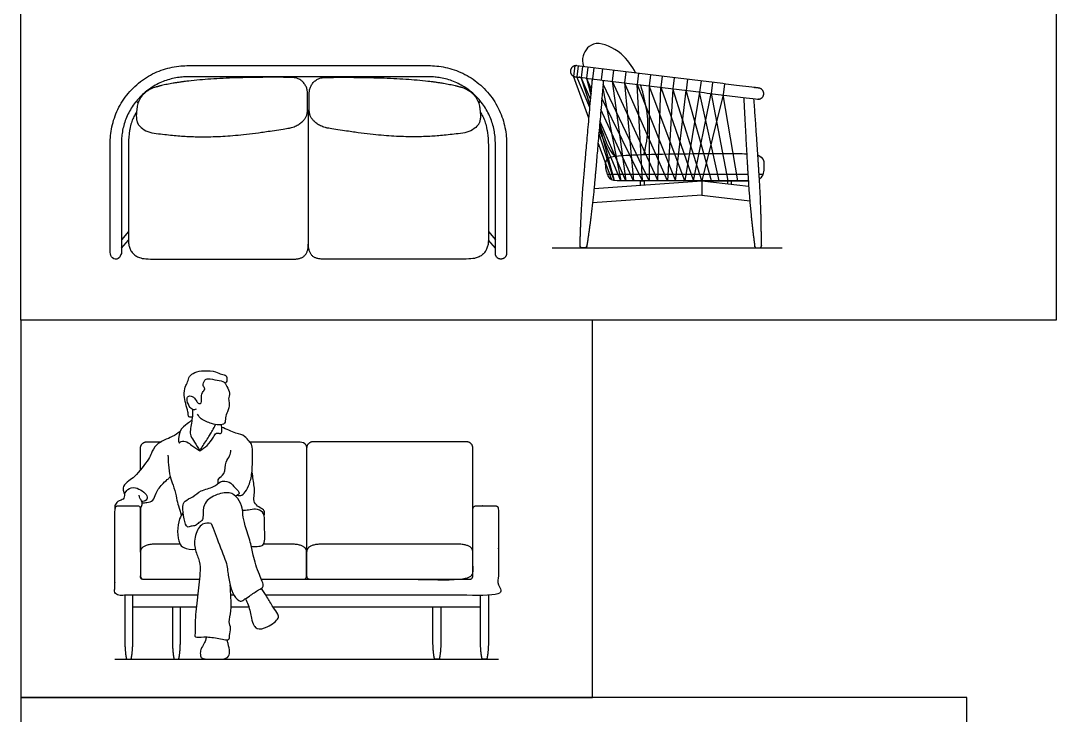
# Model space of a CAD drawing. Header units: metres. Extents: x 0 to 74.2, y -1.2 to 25.5.
# Drawn here: x 8.048 to 12.163, y 6.14 to 8.899 of the extents above; entities that cross this region are included whole.
import ezdxf

# ---------------------------------------------------------------- set-up
doc = ezdxf.new("R2010")
doc.units = ezdxf.units.M
doc.header["$MEASUREMENT"] = 0
for name, color, linetype, true_color in [('AG-DETAIL', 7, 'Continuous', 0x66ffff), ('AG-DETAILS', 7, 'Continuous', 0x66ffff), ('AG-DIAGRAM', 7, 'Continuous', 0xfecc66), ('AG-FURNITURE', 7, 'Continuous', 0x66ccff), ('AG-PEOPLE', 7, 'Continuous', 0xfc6666), ('X-VPRT', 6, 'Continuous', 0xff00ff)]:
    doc.layers.add(name, color=color, linetype=linetype, true_color=true_color)

msp = doc.modelspace()

# ---------------------------------------------------------------- linework, layer by layer
at = {"layer": 'AG-DETAIL'}
for points in [[(8.6505, 6.5692), (8.6505, 6.4779), (8.6505, 6.4417), (8.6505, 6.391), (8.6572, 6.3629), (8.6664, 6.3629), (8.6756, 6.3629), (8.6823, 6.391), (8.6823, 6.4417), (8.6823, 6.4779), (8.6823, 6.5692)], [(9.7173, 6.5692), (9.7173, 6.4779), (9.7173, 6.4417), (9.7173, 6.391), (9.7106, 6.3629), (9.7014, 6.3629), (9.6922, 6.3629), (9.6856, 6.391), (9.6856, 6.4417), (9.6856, 6.4779), (9.6856, 6.5692)]]:
    msp.add_open_spline(points, degree=2, knots=[0.336931, 0.336931, 0.336931, 0.574644, 0.574644, 0.86492, 0.86492, 0.925265, 0.925265, 1.215541, 1.215541, 1.453255, 1.453255, 1.453255], dxfattribs=at)
at = {"layer": 'AG-DETAILS'}
for p, q in [((10.3057, 8.5119), (10.2446, 8.6783)), ((10.3157, 8.6272), (10.2957, 8.6708)), ((10.3959, 8.2666), (10.3418, 8.4137))]:
    msp.add_line(p, q, dxfattribs=at)
for points in [[(10.2497, 8.72), (10.2446, 8.6783)], [(10.263, 8.7196), (10.2576, 8.6755)], [(10.2801, 8.7175), (10.2747, 8.6734)], [(10.3011, 8.7149), (10.2957, 8.6708)], [(10.325, 8.712), (10.3195, 8.6678)], [(10.3595, 8.7077), (10.3541, 8.6636)], [(10.4037, 8.7023), (10.3983, 8.6582)], [(10.4521, 8.6963), (10.4467, 8.6522)], [(10.5022, 8.6901), (10.4968, 8.646)], [(10.5502, 8.6842), (10.5448, 8.6401)], [(10.3093, 8.5536), (10.2576, 8.6755)], [(10.3101, 8.5629), (10.2747, 8.6734)], [(10.3122, 8.5868), (10.2747, 8.6734)], [(10.2957, 8.6708), (10.3137, 8.6042)], [(10.3207, 8.6655), (10.3195, 8.6678)], [(10.8386, 8.604), (10.7536, 8.2633), (10.6391, 8.6285), (10.6172, 8.2633), (10.4467, 8.6522), (10.4832, 8.2633), (10.3533, 8.5456)], [(10.8235, 8.2633), (10.7455, 8.6154), (10.6868, 8.2633), (10.5448, 8.6401), (10.5448, 8.2633), (10.3621, 8.6468)], [(10.3983, 8.6582), (10.5788, 8.2633)], [(10.3983, 8.6582), (10.4525, 8.2633)], [(10.5182, 8.2633), (10.4968, 8.646), (10.6491, 8.2633), (10.6919, 8.622)], [(10.5969, 8.6785), (10.5914, 8.6344)], [(10.6446, 8.6726), (10.6391, 8.6285)], [(10.6973, 8.6661), (10.6919, 8.622)], [(10.751, 8.6595), (10.7455, 8.6154)], [(10.7961, 8.654), (10.7907, 8.6099)], [(10.8441, 8.6481), (10.8386, 8.604)], [(10.3606, 8.6302), (10.4327, 8.2633)], [(10.5788, 8.2633), (10.5914, 8.6344), (10.7206, 8.2633), (10.7907, 8.6099), (10.8581, 8.2633)], [(10.7928, 8.2633), (10.6919, 8.622)], [(10.8969, 8.2633), (10.8386, 8.604)], [(10.5182, 8.2633), (10.3572, 8.5911)], [(10.3475, 8.4796), (10.406, 8.2641)], [(10.4525, 8.2633), (10.3494, 8.5011)], [(10.406, 8.2641), (10.3453, 8.4534)], [(10.4327, 8.2633), (10.3464, 8.4664)]]:
    msp.add_lwpolyline(points, dxfattribs=at)
at = {"layer": 'AG-DIAGRAM'}
for points in [[(10.1591, 7.9966), (11.0735, 7.9966)], [(8.4219, 6.3629), (9.9459, 6.3629)]]:
    msp.add_lwpolyline(points, dxfattribs=at)
at = {"layer": 'AG-FURNITURE'}
for p, q in [((10.9372, 8.2887), (10.3796, 8.2887)), ((10.9976, 8.2887), (10.9817, 8.2887)), ((10.7536, 8.2061), (10.32, 8.1755)), ((8.5235, 6.7883), (8.5235, 6.9622))]:
    msp.add_line(p, q, dxfattribs=at)
for points in [[(8.5138, 8.5713), (8.507, 8.5792)], [(8.5219, 8.596), (8.5245, 8.593)], [(9.8596, 8.596), (9.857, 8.593)], [(9.8677, 8.5713), (9.8745, 8.5792)], [(10.326, 8.2328), (10.7536, 8.2633), (10.9388, 8.2633)], [(10.5111, 8.246), (10.5111, 8.2633), (10.5254, 8.2633), (10.5254, 8.247)], [(10.7536, 8.2633), (10.9402, 8.2411)], [(10.7536, 8.2633), (10.7536, 8.2061)], [(10.8581, 8.2509), (10.8581, 8.2633)], [(10.8707, 8.2633), (10.8707, 8.2494)], [(10.7536, 8.2061), (10.9447, 8.1835)], [(8.4755, 8.0612), (8.4478, 8.029)], [(8.4478, 7.9949), (8.4755, 8.0272)], [(9.906, 8.0612), (9.9337, 8.029)], [(9.9337, 7.9949), (9.906, 8.0272)], [(8.7453, 6.5692), (8.4932, 6.5692)], [(8.9544, 6.5692), (8.8839, 6.5692)], [(9.8746, 6.5692), (9.0506, 6.5692)]]:
    msp.add_lwpolyline(points, dxfattribs=at)
for points, degree, knots in [([(10.4912, 8.6915), (10.4779, 8.7175), (10.4387, 8.7756), (10.3231, 8.829), (10.2775, 8.7655), (10.2797, 8.7328), (10.2833, 8.7171)], 3, [0.847768, 0.847768, 0.847768, 0.847768, 1.202794, 1.603725, 2.004657, 2.261847, 2.261847, 2.261847, 2.261847]), ([(10.5237, 8.3674), (10.5515, 8.4684), (10.5303, 8.5725), (10.5166, 8.6268), (10.5108, 8.6443)], 3, [0, 0, 0, 0, 0.4009313, 0.63022, 0.63022, 0.63022, 0.63022]), ([(8.5078, 8.5354), (8.4755, 8.4898), (8.4755, 8.3975), (8.4755, 8.2661), (8.4755, 8.0298), (8.4755, 7.9521), (8.5616, 7.9521), (8.848, 7.9521), (9.1343, 7.9521), (9.1908, 7.9521), (9.1908, 8.0109), (9.1908, 8.2661), (9.1908, 8.5213), (9.1908, 8.5364), (9.187, 8.5477)], 2, [2.522191, 2.522191, 2.522191, 2.794009, 2.794009, 4.344282, 4.344282, 4.881698, 4.881698, 6.760634, 6.760634, 7.138291, 7.138291, 8.812852, 8.812852, 8.910521, 8.910521, 8.910521]), ([(9.8737, 8.5354), (9.906, 8.4898), (9.906, 8.3975), (9.906, 8.2661), (9.906, 8.0298), (9.906, 7.9521), (9.8199, 7.9521), (9.5335, 7.9521), (9.2472, 7.9521), (9.1908, 7.9521), (9.1908, 8.0109), (9.1908, 8.2661), (9.1908, 8.5213), (9.1908, 8.5364), (9.1945, 8.5477)], 2, [2.522191, 2.522191, 2.522191, 2.794009, 2.794009, 4.344282, 4.344282, 4.881698, 4.881698, 6.760634, 6.760634, 7.138291, 7.138291, 8.812852, 8.812852, 8.910521, 8.910521, 8.910521]), ([(10.9388, 8.2633), (10.7661, 8.2633), (10.6021, 8.2633), (10.4381, 8.2633), (10.406, 8.2633), (10.3878, 8.2633), (10.3704, 8.3111), (10.3696, 8.3571), (10.4078, 8.3611), (10.4488, 8.3646), (10.4861, 8.366), (10.5319, 8.3678), (10.6802, 8.3712), (10.8499, 8.3712), (10.9109, 8.3712), (10.9321, 8.3706)], 3, [12.853257, 12.853257, 12.853257, 12.853257, 14.499227, 14.499227, 14.499227, 14.700581, 14.901935, 15.103289, 15.103289, 15.103289, 15.369845, 15.369845, 15.596722, 15.823599, 16.026167, 16.026167, 16.026167, 16.026167]), ([(8.4615, 6.6169), (8.4615, 6.5293), (8.4615, 6.4417), (8.4615, 6.391), (8.4681, 6.3629), (8.4773, 6.3629), (8.4865, 6.3629), (8.4932, 6.391), (8.4932, 6.4417), (8.4932, 6.5293), (8.4932, 6.6169)], 2, [0, 0, 0, 0.574644, 0.574644, 0.86492, 0.86492, 0.925265, 0.925265, 1.215541, 1.215541, 1.790185, 1.790185, 1.790185]), ([(9.9063, 6.6169), (9.9063, 6.5293), (9.9063, 6.4417), (9.9063, 6.391), (9.8997, 6.3629), (9.8905, 6.3629), (9.8813, 6.3629), (9.8746, 6.391), (9.8746, 6.4417), (9.8746, 6.5293), (9.8746, 6.6169)], 2, [0, 0, 0, 0.574644, 0.574644, 0.86492, 0.86492, 0.925265, 0.925265, 1.215541, 1.215541, 1.790185, 1.790185, 1.790185])]:
    msp.add_open_spline(points, degree=degree, knots=knots, dxfattribs=at)
for points, weights, knots in [([(9.9782, 7.9744), (9.9782, 8.1825), (9.9782, 8.4129), (9.9782, 8.7205), (9.6706, 8.7205), (9.4307, 8.7205), (9.1908, 8.7205), (8.9508, 8.7205), (8.7109, 8.7205), (8.4034, 8.7205), (8.4034, 8.4129), (8.4034, 8.1825), (8.4034, 7.9744), (8.4034, 7.9521), (8.4256, 7.9521), (8.4478, 7.9521), (8.4478, 7.9744), (8.4478, 8.1825), (8.4478, 8.4129), (8.4478, 8.676), (8.7109, 8.676), (9.1908, 8.676), (9.6706, 8.676), (9.9337, 8.676), (9.9337, 8.4129), (9.9337, 8.1825), (9.9337, 7.9744), (9.9337, 7.9521), (9.9559, 7.9521), (9.9782, 7.9521), (9.9782, 7.9744)], [1, 1, 1, 0.707106781187, 1, 1, 1, 1, 1, 0.707106781187, 1, 1, 1, 0.707106781187, 1, 0.707106781187, 1, 1, 1, 0.707106781187, 1, 1, 1, 0.707106781187, 1, 1, 1, 0.707106781187, 1, 0.707106781187, 1], [0, 0, 0, 1.511797, 1.511797, 3.096788, 3.096788, 4.671085, 4.671085, 6.245382, 6.245382, 7.830372, 7.830372, 9.342169, 9.342169, 9.456706, 9.456706, 9.571244, 9.571244, 11.083041, 11.083041, 12.668031, 12.668031, 15.816625, 15.816625, 17.401616, 17.401616, 18.913413, 18.913413, 19.02795, 19.02795, 19.142487, 19.142487, 19.142487]), ([(10.257, 8.7203), (10.6163, 8.6761), (10.9807, 8.6313), (11.0028, 8.6285), (11, 8.6065), (10.9973, 8.5844), (10.9753, 8.5871), (10.6109, 8.632), (10.2516, 8.6762), (10.2295, 8.6789), (10.2322, 8.701), (10.235, 8.723), (10.257, 8.7203)], [1, 1, 1, 0.707106781187, 1, 0.707106781187, 1, 1, 1, 0.707106781187, 1, 0.707106781187, 1], [0, 0, 0, 2.539856, 2.539856, 2.654393, 2.654393, 2.768931, 2.768931, 5.308787, 5.308787, 5.423324, 5.423324, 5.537861, 5.537861, 5.537861]), ([(8.511, 8.5599), (8.5204, 8.6185), (8.5821, 8.6343), (8.7266, 8.6782), (9.1253, 8.6737), (9.187, 8.6737), (9.187, 8.612), (9.187, 8.5929), (9.187, 8.5423), (9.187, 8.4843), (8.8005, 8.421), (8.5204, 8.4608), (8.5044, 8.5186), (8.511, 8.5599)], [0.853553390593, 0.707106781187, 1, 1, 1, 0.707106781187, 1, 1, 1, 0.707106781187, 1, 0.707106781187, 1, 0.853553390593], [0, 0, 0, 0.221586, 0.221586, 2.00374, 2.00374, 2.321563, 2.321563, 2.446911, 2.446911, 2.764735, 4.546889, 4.864712, 5.086298, 5.086298, 5.086298]), ([(9.8705, 8.5599), (9.8611, 8.6185), (9.7994, 8.6343), (9.6549, 8.6782), (9.2562, 8.6737), (9.1945, 8.6737), (9.1945, 8.612), (9.1945, 8.5929), (9.1945, 8.5423), (9.1945, 8.4843), (9.581, 8.421), (9.8611, 8.4608), (9.8771, 8.5186), (9.8705, 8.5599)], [0.853553390593, 0.707106781187, 1, 1, 1, 0.707106781187, 1, 1, 1, 0.707106781187, 1, 0.707106781187, 1, 0.853553390593], [0, 0, 0, 0.221586, 0.221586, 2.00374, 2.00374, 2.321563, 2.321563, 2.446911, 2.446911, 2.764735, 4.546889, 4.864712, 5.086298, 5.086298, 5.086298]), ([(10.3604, 8.6628), (10.3632, 8.6603), (10.3625, 8.6525), (10.3396, 8.3883), (10.3285, 8.2606), (10.3183, 8.1436), (10.2972, 8.0042), (10.2964, 7.9966), (10.2888, 7.9966), (10.2837, 7.9966), (10.2786, 7.9966), (10.2704, 7.9966), (10.2702, 8.0048), (10.2741, 8.1477), (10.2842, 8.2644), (10.2953, 8.3922), (10.3184, 8.6576), (10.319, 8.665), (10.3226, 8.6675)], [1, 1, 1, 1, 1, 1, 1, 0.741297220351, 1, 1, 1, 0.71543356839, 1, 1, 1, 1, 1, 1, 1], [0.015457, 0.015457, 0.015457, 0.054894, 0.054894, 0.89626, 0.89626, 1.749261, 1.749261, 1.790031, 1.790031, 1.823312, 1.823312, 1.866174, 1.866174, 2.717532, 2.717532, 3.558897, 3.558897, 3.596356, 3.596356, 3.596356]), ([(10.9205, 8.5939), (10.9309, 8.3892), (10.9389, 8.2613), (10.9462, 8.1441), (10.964, 8.0042), (10.9648, 7.9966), (10.9724, 7.9966), (10.9775, 7.9966), (10.9826, 7.9966), (10.9908, 7.9966), (10.991, 8.0048), (10.9906, 8.1471), (10.9833, 8.264), (10.9753, 8.392), (10.9614, 8.5888)], [1, 1, 1, 1, 1, 0.741297220351, 1, 1, 1, 0.71543356839, 1, 1, 1, 1, 1], [0.02038, 0.02038, 0.02038, 0.876155, 0.876155, 1.743764, 1.743764, 1.785232, 1.785232, 1.819084, 1.819084, 1.862679, 1.862679, 2.728617, 2.728617, 3.584391, 3.584391, 3.584391]), ([(8.5235, 7.1148), (8.5235, 7.1579), (8.5235, 7.2011), (8.5235, 7.2265), (8.5489, 7.2265), (8.5773, 7.2265), (8.6057, 7.2265)], [1, 1, 1, 0.707106781187, 1, 1, 1], [-13.755741, -13.755741, -13.755741, -13.4728982, -13.4728982, -13.3419985, -13.3419985, -13.1558165, -13.1558165, -13.1558165]), ([(8.9569, 7.2265), (9.0529, 7.2265), (9.1585, 7.2265), (9.1839, 7.2265), (9.1839, 7.2011), (9.1839, 6.9947), (9.1839, 6.7883)], [1, 1, 1, 0.707106781187, 1, 1, 1], [-12.015665, -12.015665, -12.015665, -11.425332, -11.425332, -11.294432, -11.294432, -9.940265, -9.940265, -9.940265]), ([(9.8443, 6.7883), (9.8443, 6.9947), (9.8443, 7.2011), (9.8443, 7.2265), (9.8189, 7.2265), (9.6729, 7.2265), (9.5268, 7.2265), (9.3808, 7.2265), (9.2093, 7.2265), (9.1839, 7.2265), (9.1839, 7.2011), (9.1839, 6.9947), (9.1839, 6.7883)], [1, 1, 1, 0.707106781187, 1, 1, 1, 1, 1, 0.707106781187, 1, 1, 1], [-14.827065, -14.827065, -14.827065, -13.472898, -13.472898, -13.341998, -13.341998, -12.383665, -12.383665, -11.425332, -11.425332, -11.294432, -11.294432, -9.940265, -9.940265, -9.940265]), ([(8.7508, 6.6169), (8.5927, 6.6169), (8.4346, 6.6169), (8.4219, 6.6169), (8.4219, 6.6296), (8.4219, 6.7947), (8.4219, 6.9598), (8.4219, 6.9725), (8.4346, 6.9725), (8.4727, 6.9725), (8.5108, 6.9725), (8.5235, 6.9725), (8.5235, 6.9598), (8.5235, 6.8201), (8.5235, 6.6804), (8.6408, 6.6804), (8.7581, 6.6804)], [1, 1, 1, 0.707106781187, 1, 1, 1, 0.707106781186, 1, 1, 1, 0.707106781186, 1, 1, 1, 1, 1], [12.557115, 12.557115, 12.557115, 13.496904, 13.496904, 13.562353, 13.562353, 14.790776, 14.790776, 14.856226, 14.856226, 15.106226, 15.106226, 15.171676, 15.171676, 16.21111, 16.21111, 16.980874, 16.980874, 16.980874]), ([(9.004, 6.6804), (9.2601, 6.6804), (9.8443, 6.6804), (9.8443, 6.8201), (9.8443, 6.9598), (9.8443, 6.9725), (9.857, 6.9725), (9.8951, 6.9725), (9.9332, 6.9725), (9.9459, 6.9725), (9.9459, 6.9598), (9.9459, 6.7947), (9.9459, 6.6296), (9.9459, 6.6169), (9.9332, 6.6169), (9.3087, 6.6169), (9.0226, 6.6169)], [1, 1, 1, 1, 1, 0.707106781186, 1, 1, 1, 0.707106781186, 1, 1, 1, 0.707106781187, 1, 1, 1], [7.646403, 7.646403, 7.646403, 8.367011, 8.367011, 9.406445, 9.406445, 9.471895, 9.471895, 9.721895, 9.721895, 9.787345, 9.787345, 11.015767, 11.015767, 11.081217, 11.081217, 11.929766, 11.929766, 11.929766]), ([(8.6809, 6.8201), (8.6352, 6.8201), (8.5895, 6.8201), (8.5235, 6.8201), (8.5235, 6.7883), (8.5235, 6.7407), (8.5235, 6.6931), (8.5235, 6.6804), (8.5362, 6.6804), (8.6472, 6.6804), (8.7581, 6.6804)], [1, 1, 1, 1, 1, 1, 1, 0.707106781188, 1, 1, 1], [0.771438, 0.771438, 0.771438, 1.071005, 1.071005, 1.391839, 1.391839, 1.704339, 1.704339, 1.769788, 1.769788, 2.497886, 2.497886, 2.497886]), ([(9.004, 6.6804), (9.0846, 6.6804), (9.1712, 6.6804), (9.1839, 6.6804), (9.1839, 6.6931), (9.1839, 6.7407), (9.1839, 6.7883), (9.1839, 6.8201), (9.1179, 6.8201), (9.0637, 6.8201), (9.0128, 6.8201)], [1, 1, 1, 0.707106781185, 1, 1, 1, 1, 1, 1, 1], [-1.764895, -1.764895, -1.764895, -1.277778, -1.277778, -1.212328, -1.212328, -0.899828, -0.899828, -0.578995, -0.578995, -0.283411, -0.283411, -0.283411]), ([(9.8316, 6.6804), (9.6792, 6.6804), (9.5268, 6.6804), (9.3744, 6.6804), (9.1966, 6.6804), (9.1839, 6.6804), (9.1839, 6.6931), (9.1839, 6.7407), (9.1839, 6.7883), (9.1839, 6.8201), (9.2499, 6.8201), (9.4011, 6.8201), (9.5268, 6.8201), (9.6525, 6.8201), (9.7783, 6.8201), (9.8443, 6.8201), (9.8443, 6.7883), (9.8443, 6.7407), (9.8443, 6.6931), (9.8443, 6.6804), (9.8316, 6.6804)], [1, 1, 1, 1, 1, 0.707106781185, 1, 1, 1, 1, 1, 1, 1, 1, 1, 1, 1, 1, 1, 0.707106781188, 1], [-3.277778, -3.277778, -3.277778, -2.277778, -2.277778, -1.277778, -1.277778, -1.212328, -1.212328, -0.899828, -0.899828, -0.578995, -0.578995, 0.246005, 0.246005, 1.071005, 1.071005, 1.391839, 1.391839, 1.704339, 1.704339, 1.769788, 1.769788, 1.769788])]:
    msp.add_rational_spline(points, weights, degree=2, knots=knots, dxfattribs=at)
for points, degree in [([(10.2961, 8.6707), (10.301, 8.6535), (10.3069, 8.633), (10.3141, 8.6081)], 3), ([(10.3484, 8.49), (10.3651, 8.4361), (10.3851, 8.3817), (10.4078, 8.3611)], 3), ([(10.9769, 8.366), (11.0003, 8.3556), (11.0003, 8.3244), (11.0003, 8.3242), (11.0003, 8.2836), (10.9829, 8.2697)], 3), ([(8.8956, 6.6169), (8.8889, 6.6169), (8.8826, 6.6169)], 2)]:
    msp.add_open_spline(points, degree=degree, dxfattribs=at)
at = {"layer": 'AG-PEOPLE'}
for points, knots in [([(8.7296, 7.3252), (8.7266, 7.3237), (8.7192, 7.3224), (8.712, 7.3295), (8.714, 7.3471), (8.702, 7.3784), (8.6958, 7.4106), (8.699, 7.4446), (8.7121, 7.4634), (8.7164, 7.487), (8.74, 7.5041), (8.7763, 7.5103), (8.8231, 7.5073), (8.8431, 7.4933), (8.8675, 7.492), (8.8672, 7.4746), (8.8677, 7.4657), (8.8603, 7.459)], [0, 0, 0, 0, 0.187795, 0.356361, 0.596323, 0.939839, 1.287074, 1.626712, 1.908072, 2.189226, 2.494491, 2.859555, 3.261343, 3.55762, 3.822723, 4.048128, 4.249129, 4.249129, 4.249129, 4.249129]), ([(8.7444, 7.3556), (8.7407, 7.354), (8.7311, 7.3507), (8.7156, 7.3678), (8.7059, 7.3961), (8.7145, 7.4108), (8.7364, 7.4066), (8.7465, 7.386), (8.754, 7.3776), (8.7699, 7.3797), (8.7629, 7.4052), (8.7711, 7.4261), (8.7832, 7.4374), (8.7689, 7.4491), (8.7777, 7.4733), (8.7936, 7.479), (8.828, 7.4698), (8.8586, 7.4674), (8.866, 7.4456), (8.8819, 7.4207), (8.8709, 7.3965), (8.8794, 7.3773), (8.8699, 7.3448), (8.8595, 7.3239), (8.8623, 7.2963), (8.8328, 7.2913), (8.8062, 7.298), (8.7627, 7.3145), (8.7545, 7.329), (8.7507, 7.3358)], [0, 0, 0, 0, 0.198588, 0.461433, 0.772889, 0.978069, 1.222967, 1.49447, 1.681274, 1.864902, 2.135262, 2.412507, 2.616578, 2.829775, 3.097922, 3.319565, 3.662388, 3.968387, 4.228084, 4.531953, 4.809552, 5.064166, 5.389435, 5.674275, 5.945722, 6.222529, 6.535555, 6.917317, 7.19465, 7.19465, 7.19465, 7.19465]), ([(8.7297, 7.3548), (8.7302, 7.3458), (8.7319, 7.3285), (8.7203, 7.2738), (8.7215, 7.2495), (8.7393, 7.2247), (8.7524, 7.2022), (8.7596, 7.191)], [0, 0, 0, 0, 0.298037, 0.721195, 1.002076, 1.308668, 1.672017, 1.672017, 1.672017, 1.672017]), ([(8.7276, 7.3111), (8.7213, 7.307), (8.7093, 7.2965), (8.6752, 7.2762), (8.6725, 7.2126), (8.6859, 7.2319), (8.7102, 7.2271), (8.7271, 7.211), (8.7489, 7.1978), (8.7596, 7.191)], [0, 0, 0, 0, 0.273347, 0.638848, 1.025733, 1.20962, 1.479604, 1.76048, 2.114649, 2.114649, 2.114649, 2.114649]), ([(8.7596, 7.191), (8.7638, 7.198), (8.7715, 7.2113), (8.799, 7.2522), (8.8096, 7.271), (8.818, 7.2869), (8.8217, 7.2945)], [0, 0, 0, 0, 0.282539, 0.679159, 0.953883, 1.2434, 1.2434, 1.2434, 1.2434]), ([(8.7596, 7.191), (8.77, 7.1969), (8.7892, 7.2104), (8.8143, 7.2422), (8.8225, 7.2643), (8.8379, 7.2594), (8.8467, 7.2588), (8.8478, 7.2762), (8.8462, 7.2878), (8.8441, 7.2938)], [0, 0, 0, 0, 0.342261, 0.709381, 0.963845, 1.171808, 1.319367, 1.537816, 1.78807, 1.78807, 1.78807, 1.78807]), ([(8.9093, 7.0147), (8.9132, 7.0132), (8.9231, 7.0099), (8.9428, 7.0276), (8.9585, 7.061), (8.9696, 7.1093), (8.9678, 7.1772), (8.9698, 7.2123), (8.9548, 7.2281), (8.9384, 7.2521), (8.9013, 7.2599), (8.8652, 7.2765), (8.8464, 7.2845)], [0, 0, 0, 0, 0.204354, 0.481353, 0.827369, 1.235248, 1.712283, 2.041052, 2.296011, 2.592882, 2.939048, 3.387316, 3.387316, 3.387316, 3.387316]), ([(8.6809, 7.2671), (8.6706, 7.2601), (8.6517, 7.2447), (8.583, 7.2215), (8.567, 7.1803), (8.5578, 7.1568), (8.502, 7.0866), (8.4788, 7.0733), (8.4525, 7.0515), (8.4556, 7.0298), (8.4587, 7.0225), (8.4607, 7.0191)], [0, 0, 0, 0, 0.350433, 0.827113, 1.185119, 1.484959, 2.016385, 2.332387, 2.646241, 2.898727, 3.094291, 3.094291, 3.094291, 3.094291]), ([(8.6329, 7.1737), (8.6329, 7.1607), (8.6341, 7.1353), (8.6402, 7.0878), (8.6539, 7.0553), (8.6653, 7.0114), (8.6713, 6.9795), (8.6794, 6.9601), (8.6853, 6.9334)], [0, 0, 0, 0, 0.357238, 0.748188, 1.09282, 1.475312, 1.806807, 2.111209, 2.111209, 2.111209, 2.111209]), ([(8.8326, 7.0621), (8.8321, 7.0678), (8.8305, 7.0822), (8.8629, 7.0976), (8.8584, 7.1474), (8.8805, 7.1683), (8.8824, 7.1857), (8.883, 7.1937)], [0, 0, 0, 0, 0.237858, 0.550642, 0.935462, 1.241301, 1.522804, 1.522804, 1.522804, 1.522804]), ([(8.5304, 6.984), (8.5367, 6.984), (8.5488, 6.9857), (8.5769, 6.9909), (8.5832, 7.0239), (8.6112, 7.062), (8.6346, 7.0786), (8.6395, 7.0857), (8.6419, 7.0888)], [0, 0, 0, 0, 0.249037, 0.532492, 0.849404, 1.247331, 1.55015, 1.745842, 1.745842, 1.745842, 1.745842]), ([(9.0144, 6.934), (9.0166, 6.939), (9.0186, 6.9517), (9.0049, 6.9618), (8.9822, 6.9738), (8.9708, 6.9968), (8.9785, 7.0248), (8.9751, 7.0492), (8.9707, 7.0874), (8.9667, 7.1063)], [0, 0, 0, 0, 0.230757, 0.455591, 0.744198, 1.023789, 1.320118, 1.607775, 2.043757, 2.043757, 2.043757, 2.043757]), ([(8.4607, 7.0191), (8.4636, 7.0259), (8.4728, 7.0391), (8.5039, 7.0517), (8.5559, 7.0155), (8.5477, 6.9927), (8.5349, 6.9894), (8.5291, 6.9895)], [0, 0, 0, 0, 0.268655, 0.584359, 1.011309, 1.247879, 1.486842, 1.486842, 1.486842, 1.486842]), ([(8.8051, 6.9023), (8.8103, 6.8888), (8.8203, 6.8635), (8.8538, 6.7721), (8.8688, 6.7364), (8.8698, 6.7073), (8.8795, 6.6566), (8.8916, 6.6172), (8.9193, 6.5883), (8.9345, 6.5998), (8.9578, 6.6135), (8.9913, 6.639), (9.0195, 6.6505), (8.9924, 6.7014), (8.9704, 6.776), (8.9619, 6.8268), (8.939, 6.8915), (8.9292, 6.9361), (8.9307, 6.9625), (8.9127, 7.005), (8.8772, 7.03), (8.8188, 7.0176), (8.7696, 6.9811), (8.774, 6.9346), (8.7696, 6.9129), (8.7552, 6.9064), (8.7433, 6.8909), (8.7254, 6.893), (8.706, 6.8815), (8.6967, 6.9225), (8.689, 6.9684), (8.6981, 6.9934), (8.7344, 7.0066), (8.7616, 7.0356), (8.8164, 7.0435), (8.8381, 7.0717), (8.8793, 7.0713), (8.8984, 7.0424), (8.9236, 7.0217), (8.9073, 7.0132), (8.9019, 7.0111)], [0, 0, 0, 0, 0.376654, 0.93816, 1.295619, 1.603636, 2.022684, 2.414276, 2.751614, 2.973773, 3.283203, 3.67103, 3.949142, 4.356841, 4.88409, 5.301495, 5.774884, 6.157462, 6.448493, 6.826115, 7.187459, 7.618984, 8.051412, 8.427204, 8.682033, 8.899926, 9.141816, 9.38004, 9.605396, 9.939242, 10.34282, 10.617749, 10.958407, 11.321616, 11.734638, 12.066534, 12.400947, 12.742309, 13.026605, 13.26594, 13.26594, 13.26594, 13.26594]), ([(8.4607, 7.0191), (8.4609, 7.0121), (8.4572, 6.9959), (8.4366, 6.9932), (8.4212, 6.9774), (8.421, 6.9659), (8.4223, 6.963)], [0, 0, 0, 0, 0.263796, 0.50479, 0.791267, 1.089048, 1.089048, 1.089048, 1.089048]), ([(8.5234, 6.9622), (8.5322, 6.9719), (8.5308, 6.9936), (8.5195, 7.0014), (8.5187, 7.0104), (8.5187, 7.0143)], [2.3213869, 2.3213869, 2.3213869, 2.3213869, 2.6640573, 2.9123496, 3.146237, 3.146237, 3.146237, 3.146237]), ([(8.9641, 6.8108), (8.9741, 6.8093), (8.9937, 6.8115), (9.0126, 6.813), (9.0198, 6.8415), (9.0156, 6.8779), (9.0173, 6.915), (9.0139, 6.9497), (8.9806, 6.9617), (8.9538, 6.954), (8.9375, 6.9535), (8.9295, 6.9529)], [0, 0, 0, 0, 0.315216, 0.545497, 0.831659, 1.184857, 1.539124, 1.859267, 2.173718, 2.475766, 2.756557, 2.756557, 2.756557, 2.756557]), ([(8.6933, 6.9457), (8.6876, 6.9377), (8.6767, 6.9203), (8.6678, 6.8703), (8.6766, 6.822), (8.6936, 6.8035), (8.7261, 6.7968), (8.7412, 6.8)], [0, 0, 0, 0, 0.31094, 0.719428, 1.113667, 1.389871, 1.778614, 1.778614, 1.778614, 1.778614]), ([(8.8051, 6.9023), (8.7936, 6.9042), (8.7656, 6.9061), (8.7367, 6.8545), (8.7378, 6.796), (8.7613, 6.7516), (8.7615, 6.7015), (8.7495, 6.6078), (8.74, 6.5236), (8.7408, 6.462), (8.7392, 6.4486), (8.7799, 6.4527), (8.8238, 6.4491), (8.8797, 6.4332), (8.8752, 6.4587), (8.8854, 6.4866), (8.8722, 6.5114), (8.8859, 6.5557), (8.8828, 6.608), (8.8816, 6.6412), (8.8801, 6.6577)], [0, 0, 0, 0, 0.338031, 0.752681, 1.189977, 1.583354, 1.988051, 2.558145, 3.122158, 3.568374, 3.733066, 4.070397, 4.499509, 4.896866, 5.133852, 5.450288, 5.746754, 6.135913, 6.564145, 6.978744, 6.978744, 6.978744, 6.978744]), ([(8.9407, 6.6033), (8.9447, 6.5954), (8.9514, 6.5793), (8.9608, 6.5493), (8.9643, 6.5266), (8.9709, 6.4984), (8.9894, 6.4794), (9.0312, 6.4884), (9.0755, 6.5229), (9.0702, 6.5433), (9.0482, 6.57), (9.0271, 6.6115), (9.0116, 6.6335), (9.0038, 6.6445)], [0, 0, 0, 0, 0.30207, 0.623355, 0.935136, 1.285094, 1.469787, 1.829829, 2.276869, 2.50059, 2.842974, 3.247304, 3.620578, 3.620578, 3.620578, 3.620578]), ([(8.7858, 6.4512), (8.7825, 6.4395), (8.7789, 6.4272), (8.7664, 6.4101), (8.7605, 6.3936), (8.7616, 6.3708), (8.7732, 6.3631), (8.8185, 6.3621), (8.8734, 6.3627), (8.8799, 6.395), (8.8737, 6.4174), (8.8692, 6.4347), (8.8679, 6.4397)], [0.25813, 0.25813, 0.25813, 0.25813, 0.517772, 0.868334, 1.123942, 1.393113, 1.587451, 1.994269, 2.425668, 2.708774, 3.095422, 3.24443, 3.24443, 3.24443, 3.24443])]:
    msp.add_open_spline(points, degree=3, knots=knots, dxfattribs=at)
at = {"layer": 'X-VPRT'}
for points in [[(12.1626, 10.0424), (12.1626, 7.7092), (8.0478, 7.7092), (8.0478, 10.0424)], [(8.0478, 7.7092), (8.0478, 6.2105), (10.3201, 6.2105), (10.3201, 7.7092)], [(8.0478, 6.2105), (8.0478, 3.7467), (11.807, 3.7467), (11.807, 6.2105)]]:
    msp.add_lwpolyline(points, close=True, dxfattribs=at)

doc.saveas('drawing.dxf')
